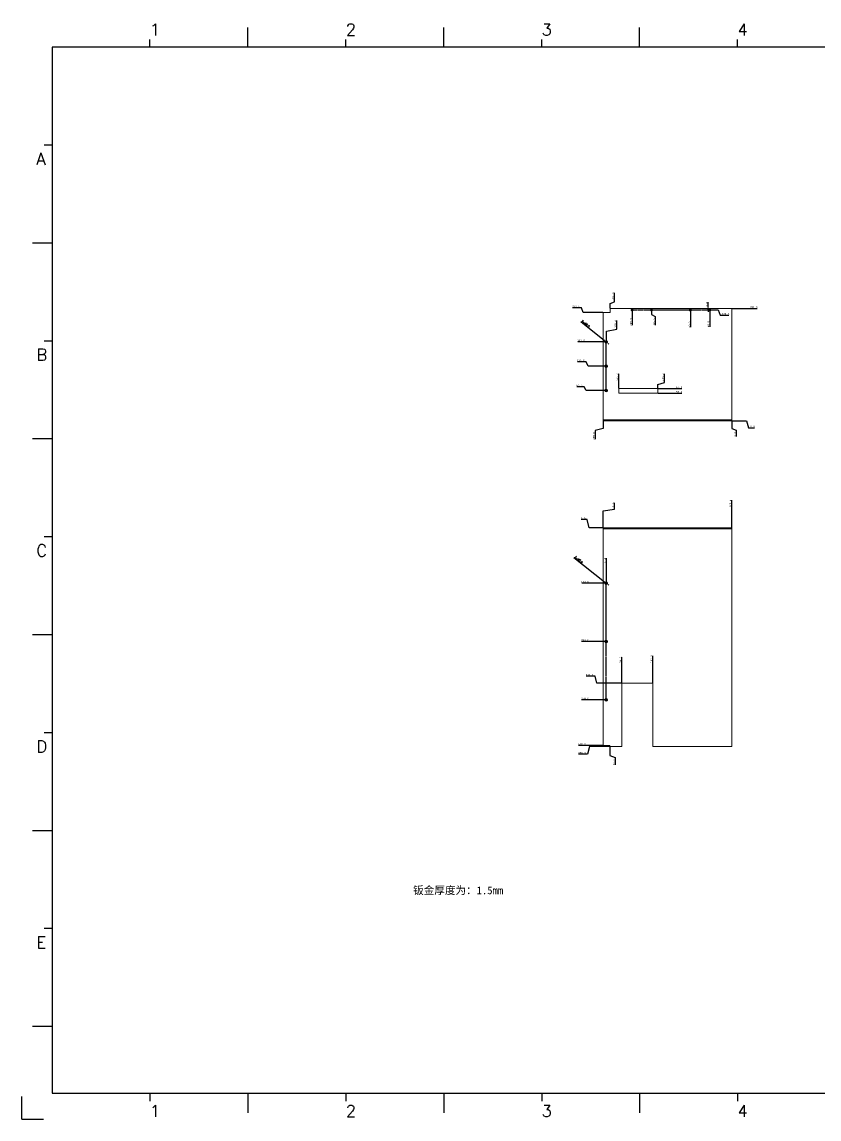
# Model space of a CAD drawing. Extents: x 83 to 30050, y -7164 to 695.
# Drawn here: x 4656 to 6298, y -6889 to -4629 of the extents above; entities that cross this region are included whole.
import ezdxf
from ezdxf.enums import TextEntityAlignment as Align

# ---------------------------------------------------------------- set-up
doc = ezdxf.new("R2010")
doc.units = 0
doc.header["$LTSCALE"] = 8
doc.header["$MEASUREMENT"] = 0
doc.header["$PDSIZE"] = 5
doc.linetypes.add('CENTER', pattern=[2, 1.25, -0.25, 0.25, -0.25])
doc.linetypes.add('HIDDEN', pattern=[1.905, 1.27, -0.635])
doc.layers.get('0').update_dxf_attribs({"linetype": 'CONTINUOUS'})
doc.layers.get('Defpoints').update_dxf_attribs({"linetype": 'CONTINUOUS'})
doc.layers.add('41', color=3, linetype='CONTINUOUS')
doc.layers.add('dim', color=82, linetype='CONTINUOUS', lineweight=9)
doc.styles.add('SIMPLEX', font='SIMPLEX')
doc.styles.get("Standard").update_dxf_attribs({"font": '', "height": 4})
doc.styles.get('Standard').set_extended_font_data('SimSun')
doc.dimstyles.new('ISO-25', dxfattribs={"dimtxt": 6, "dimasz": 2.5, "dimexe": 1.25, "dimexo": 0.625, "dimtad": 1, "dimdec": 1, "dimzin": 1, "dimdsep": 46, "dimtxsty": 'Standard', "dimcen": 2.5, "dimadec": 0, "dimazin": 0, "dimtm": 1e-09, "dimtfac": 1, "dimtdec": 1, "dimtmove": 0, "dimatfit": 3, "dimfxl": 1, "dimtolj": 1, "dimtzin": 0, "dimarcsym": 0})

# ---------------------------------------------------------------- blocks, each defined once
blk = doc.blocks.new('A$C0BB32EA6')
at = {"layer": '41', "linetype": 'Continuous'}
for p, q in [((630.37, 437.94), (623.79, 437.94)), ((630.37, 437.94), (630.37, 430.59)), ((0, 0), (0, 8.98)), ((0, 0), (8.64, 0))]:
    blk.add_line(p, q, dxfattribs=at)
at = {"layer": '41'}
for p, q in [((90.21, 427.84), (90.21, 435.66)), ((168.4, 427.84), (168.4, 435.66)), ((168.4, 427.84), (168.4, 435.66)), ((168.4, 427.84), (168.4, 435.66)), ((246.58, 427.84), (246.58, 435.66)), ((246.58, 427.84), (246.58, 435.66)), ((324.77, 427.84), (324.77, 435.66)), ((402.96, 427.84), (402.96, 435.66)), ((481.15, 427.84), (481.15, 435.66)), ((559.34, 427.84), (559.34, 435.66)), ((51.11, 427.84), (51.11, 430.97)), ((129.3, 427.84), (129.3, 430.97)), ((129.3, 427.84), (129.3, 430.97)), ((129.3, 427.84), (129.3, 430.97)), ((207.49, 427.84), (207.49, 430.97)), ((207.49, 427.84), (207.49, 430.97)), ((285.68, 427.84), (285.68, 430.97)), ((363.87, 427.84), (363.87, 430.97)), ((442.06, 427.84), (442.06, 430.97)), ((615.63, 427.84), (12.02, 427.84)), ((12.02, 427.84), (12.02, 10.32)), ((615.63, 10.32), (615.63, 427.84)), ((12.02, 388.75), (8.89, 388.75)), ((615.63, 388.75), (618.76, 388.75)), ((12.02, 349.66), (4.2, 349.66)), ((615.63, 349.66), (623.45, 349.66)), ((12.02, 310.56), (8.89, 310.56)), ((615.63, 310.56), (618.76, 310.56)), ((12.02, 271.47), (4.2, 271.47)), ((615.63, 271.47), (623.45, 271.47)), ((12.02, 232.37), (8.89, 232.37)), ((615.63, 232.37), (618.76, 232.37)), ((12.02, 193.28), (4.2, 193.28)), ((615.63, 193.28), (623.45, 193.28)), ((12.02, 154.18), (8.89, 154.18)), ((615.63, 154.18), (618.76, 154.18)), ((12.02, 115.09), (4.2, 115.09)), ((615.63, 115.09), (623.45, 115.09)), ((341.34, 85.85), (615.63, 85.85)), ((341.34, 85.85), (341.34, 10.32)), ((416.87, 85.85), (416.87, 10.32)), ((484.16, 85.85), (484.16, 10.32)), ((555.4, 85.7), (555.4, 10.17)), ((12.02, 76), (8.89, 76)), ((615.63, 76), (618.76, 76)), ((615.63, 66.14), (341.34, 66.14)), ((378.86, 10.02), (379.1, 65.84)), ((341.34, 51.12), (416.87, 51.12)), ((615.63, 46.17), (416.87, 46.17)), ((12.02, 36.9), (4.2, 36.9)), ((341.34, 37.5), (401.12, 37.5)), ((341.34, 37.5), (416.87, 37.5)), ((615.63, 36.9), (623.45, 36.9)), ((615.63, 26.74), (416.87, 26.74)), ((341.34, 23.05), (401.87, 23.05)), ((341.34, 23.05), (401.87, 23.05)), ((341.34, 23.05), (401.87, 23.05)), ((341.34, 23.05), (401.87, 23.05)), ((341.34, 23.05), (401.87, 23.05)), ((341.34, 23.05), (416.87, 23.05)), ((12.02, 10.32), (615.63, 10.32)), ((51.11, 10.32), (51.11, 7.19)), ((90.21, 10.32), (90.21, 2.5)), ((129.3, 10.32), (129.3, 7.19)), ((168.4, 10.32), (168.4, 2.5)), ((207.49, 10.32), (207.49, 7.19)), ((246.58, 10.32), (246.58, 2.5)), ((285.68, 10.32), (285.68, 7.19)), ((324.77, 10.32), (324.77, 2.5)), ((326.34, 10.32), (401.87, 10.32)), ((363.87, 10.32), (363.87, 7.19)), ((402.96, 10.32), (402.96, 2.5)), ((442.06, 10.32), (442.06, 7.19)), ((481.15, 10.32), (481.15, 2.5)), ((520.24, 10.32), (520.24, 7.19)), ((559.34, 10.32), (559.34, 2.5))]:
    blk.add_line(p, q, dxfattribs=at)
for centre in [(391.73, 61.61), (391.07, 48.04), (392.49, 34.54), (394.6, 20.83)]:
    blk.add_circle(centre, 0.516, dxfattribs=at)
at = {"layer": '41', "style": 'SIMPLEX'}
for s, height, p in [('1', 4.69, (51.11, 432.54)), ('2', 4.69, (129.3, 432.54)), ('3', 4.69, (207.49, 432.54)), ('4', 4.69, (285.68, 432.54)), ('5', 4.69, (363.87, 432.54)), ('6', 4.69, (442.06, 432.54)), ('7', 4.69, (520.24, 432.54)), ('A', 4.75, (5.76, 380.93)), ('A', 4.75, (618.27, 380.93)), ('B', 4.75, (5.76, 302.74)), ('B', 4.75, (618.72, 302.74)), ('C', 4.75, (5.76, 224.55)), ('C', 4.75, (618.72, 224.55)), ('D', 4.75, (5.76, 146.37)), ('D', 4.75, (618.72, 146.37)), ('E', 4.75, (5.76, 68.18)), ('E', 4.75, (618.95, 68.18)), ('X.', 3.284, (349.84, 57.49)), ('%%p', 3.284, (355.04, 57.36)), ('X.', 3.284, (388.21, 57.49)), ('%%p', 3.284, (394.07, 57.36)), ('.X', 3.284, (346.89, 44.16)), ('%%p', 3.284, (352.09, 44.33)), ('.X', 3.284, (385.9, 44.16)), ('%%p', 3.284, (391.76, 44.33)), ('.XX', 3.284, (346.2, 30.42)), ('%%p', 3.284, (354.44, 30.46)), ('.XX', 3.284, (384.11, 30.42)), ('%%p', 3.284, (393.01, 30.46)), ('.XXX', 3.284, (383.48, 16.83)), ('%%p', 3.284, (395.11, 16.95)), ('1', 4.69, (51.11, 0.87)), ('2', 4.69, (129.3, 0.87)), ('3', 4.69, (207.49, 0.87)), ('4', 4.69, (285.68, 0.87)), ('5', 4.69, (363.87, 0.87)), ('6', 4.69, (442.06, 0.87)), ('7', 4.69, (520.24, 0.87))]:
    blk.add_text(s, height=height, dxfattribs=at).set_placement(p)
at = {"layer": '41', "linetype": 'Continuous'}
for s, p in [('标准公差', (372.08, 76.36)), ('材质：', (432.42, 73.5)), ('项目代号：', (486.99, 73.71)), ('淮安鹏雨科技', (562.04, 71.96)), ('（特别标注的除外）', (356.94, 66.94)), ('表面处理：', (420.83, 54.55)), ('审核：', (496.9, 53.5)), ('名称：', (563.9, 55.18)), ('数量：', (431.79, 33.91)), ('设计：', (496.69, 33.7)), ('件号：', (568.32, 34.55)), ('比例:', (431.16, 16.65)), ('SHEET:', (493.95, 15.75)), ('1/1', (524.5, 15.18)), ('版本:', (568.11, 16.23))]:
    blk.add_text(s, height=4, dxfattribs=at).set_placement(p)
at = {"layer": '41'}
for s, p in [('0.2', (363.82, 57.75)), ('0.2%%D', (402.12, 57.11)), ('0.1', (363.14, 44.41)), ('0.1%%D', (402.07, 43.76)), ('0.02', (364.07, 30.58)), ('0.02%%D', (401.9, 29.93)), ('0.005%%D', (401.27, 17.16))]:
    blk.add_text(s, height=2.929, dxfattribs=at).set_placement(p)
at = {"layer": '41', "style": 'SIMPLEX'}
blk.add_text('.XXX', height=3.284, dxfattribs=at).set_placement((351.31, 18.87), align=Align.MIDDLE_CENTER)
at = {"layer": '41'}
blk.add_text('%%P0.005', height=2.929, dxfattribs=at).set_placement((364.87, 17.89), align=Align.MIDDLE_CENTER)
at = {"layer": '41', "linetype": 'Continuous'}
for tag, p in [('材质', (457.07, 73.08)), ('代号', (522.6, 73.29)), ('表面处理', (452.44, 54.13)), ('审核', (523.65, 54.34)), ('名称', (585.81, 54.97)), ('数量', (457.5, 33.7)), ('设计', (523.23, 34.13)), ('件号', (586.65, 33.91)), ('比例', (457.5, 17.28)), ('版本', (587.08, 16.23))]:
    blk.add_attdef(tag, p, '', height=4, dxfattribs=at)
blk = doc.blocks.new('*D1442')
at = {"layer": 'Defpoints', "color": 0}
for p in [(6069.2, -5219.6), (6069.2, -5219.6), (6072.6, -5222.6)]:
    blk.add_point(p, dxfattribs=at)
at = {"layer": 'dim', "color": 0, "lineweight": -2}
for p, q in [((6069.2, -5217.6), (6069.2, -5206.7)), ((6069.2, -5222.6), (6069.2, -5219.6)), ((6072.1, -5222.6), (6068.7, -5222.6)), ((6069.2, -5224.6), (6069.2, -5226.6))]:
    blk.add_line(p, q, dxfattribs=at)
at = {"layer": 'dim', "color": 0}
for points in [[(6068.9, -5217.6), (6069.5, -5217.6), (6069.2, -5219.6)], [(6068.9, -5224.6), (6069.5, -5224.6), (6069.2, -5222.6)]]:
    blk.add_solid(points, dxfattribs=at)
at = {"layer": 'dim', "color": 0, "insert": (6066.7, -5211.2), "char_height": 4, "attachment_point": 5, "rotation": 90}
blk.add_mtext('\\A1;3.0', dxfattribs=at)
blk = doc.blocks.new('*D1446')
at = {"layer": 'Defpoints', "color": 0}
for p in [(6118.1, -5451.1), (6118.1, -5451.1), (6156.1, -5465.5)]:
    blk.add_point(p, dxfattribs=at)
at = {"layer": 'dim', "color": 0, "lineweight": -2}
for p, q in [((6118.6, -5451.1), (6148.1, -5451.1)), ((6148.1, -5451.1), (6152.1, -5465.5)), ((6152.1, -5465.5), (6164.6, -5465.5))]:
    blk.add_line(p, q, dxfattribs=at)
at = {"layer": 'dim', "color": 0, "insert": (6160.6, -5463), "char_height": 4, "attachment_point": 5}
blk.add_mtext('\\A1;0.0', dxfattribs=at)
blk = doc.blocks.new('*D1447')
at = {"layer": 'Defpoints', "color": 0}
for p in [(5965.5, -5394.2), (6003.6, -5394.2), (6118.1, -5451.1)]:
    blk.add_point(p, dxfattribs=at)
at = {"layer": 'dim', "color": 0, "lineweight": -2}
blk.add_line((5966, -5394.2), (6014.8, -5394.2), dxfattribs=at)
at = {"layer": 'dim', "color": 0, "insert": (6009.5, -5391.7), "char_height": 4, "attachment_point": 5}
blk.add_mtext('\\A1;57.0', dxfattribs=at)
blk = doc.blocks.new('*D1448')
at = {"layer": 'Defpoints', "color": 0}
for p in [(5965.5, -5384.2), (6003.6, -5384.2), (6118.1, -5451.1)]:
    blk.add_point(p, dxfattribs=at)
at = {"layer": 'dim', "color": 0, "lineweight": -2}
blk.add_line((5966, -5384.2), (6014.9, -5384.2), dxfattribs=at)
at = {"layer": 'dim', "color": 0, "insert": (6009.5, -5381.7), "char_height": 4, "attachment_point": 5}
blk.add_mtext('\\A1;67.0', dxfattribs=at)
blk = doc.blocks.new('*D1449')
at = {"layer": 'Defpoints', "color": 0}
for p in [(5810, -5380.8), (5859.5, -5388.6), (6118.1, -5451.1)]:
    blk.add_point(p, dxfattribs=at)
at = {"layer": 'dim', "color": 0, "lineweight": -2}
for p, q in [((5814, -5380.8), (5798.8, -5380.8)), ((5818, -5388.6), (5814, -5380.8)), ((5859, -5388.6), (5818, -5388.6))]:
    blk.add_line(p, q, dxfattribs=at)
at = {"layer": 'dim', "color": 0, "insert": (5804.1, -5378.3), "char_height": 4, "attachment_point": 5}
blk.add_mtext('\\A1;62.5', dxfattribs=at)
blk = doc.blocks.new('*D1450')
at = {"layer": 'Defpoints', "color": 0}
for p in [(5813.8, -5329.4), (5859.5, -5338.6), (6118.1, -5451.1)]:
    blk.add_point(p, dxfattribs=at)
at = {"layer": 'dim', "color": 0, "lineweight": -2}
for p, q in [((5817.8, -5329.4), (5800.1, -5329.4)), ((5821.8, -5338.6), (5817.8, -5329.4)), ((5859, -5338.6), (5821.8, -5338.6))]:
    blk.add_line(p, q, dxfattribs=at)
at = {"layer": 'dim', "color": 0, "insert": (5806.7, -5326.9), "char_height": 4, "attachment_point": 5}
blk.add_mtext('\\A1;112.5', dxfattribs=at)
blk = doc.blocks.new('*D1451')
at = {"layer": 'Defpoints', "color": 0}
for p in [(5814.5, -5288.5), (5859.5, -5288.6), (6118.1, -5451.1)]:
    blk.add_point(p, dxfattribs=at)
at = {"layer": 'dim', "color": 0, "lineweight": -2}
for p, q in [((5818.5, -5288.5), (5800.8, -5288.5)), ((5822.5, -5288.6), (5818.5, -5288.5)), ((5859, -5288.6), (5822.5, -5288.6))]:
    blk.add_line(p, q, dxfattribs=at)
at = {"layer": 'dim', "color": 0, "insert": (5807.4, -5286), "char_height": 4, "attachment_point": 5}
blk.add_mtext('\\A1;162.5', dxfattribs=at)
blk = doc.blocks.new('*D1452')
at = {"layer": 'Defpoints', "color": 0}
for p in [(6072.6, -5222.6), (6097.8, -5233.2), (6118.1, -5451.1)]:
    blk.add_point(p, dxfattribs=at)
at = {"layer": 'dim', "color": 0, "lineweight": -2}
for p, q in [((6073.1, -5222.6), (6089.8, -5222.6)), ((6089.8, -5222.6), (6093.8, -5233.2)), ((6093.8, -5233.2), (6111.9, -5233.2))]:
    blk.add_line(p, q, dxfattribs=at)
at = {"layer": 'dim', "color": 0, "insert": (6105.1, -5230.7), "char_height": 4, "attachment_point": 5}
blk.add_mtext('\\A1;228.5', dxfattribs=at)
blk = doc.blocks.new('*D1453')
at = {"layer": 'Defpoints', "color": 0}
for p in [(6118.1, -5219.6), (6156.1, -5219.6), (6118.1, -5451.1)]:
    blk.add_point(p, dxfattribs=at)
at = {"layer": 'dim', "color": 0, "lineweight": -2}
blk.add_line((6118.6, -5219.6), (6170.2, -5219.6), dxfattribs=at)
at = {"layer": 'dim', "color": 0, "insert": (6163.4, -5217.1), "char_height": 4, "attachment_point": 5}
blk.add_mtext('\\A1;231.5', dxfattribs=at)
blk = doc.blocks.new('*D1454')
at = {"layer": 'Defpoints', "color": 0}
for p in [(5804, -5218.1), (5853.1, -5227.6), (6118.1, -5451.1)]:
    blk.add_point(p, dxfattribs=at)
at = {"layer": 'dim', "color": 0, "lineweight": -2}
for p, q in [((5808, -5218.1), (5790, -5218.1)), ((5812, -5227.6), (5808, -5218.1)), ((5852.6, -5227.6), (5812, -5227.6))]:
    blk.add_line(p, q, dxfattribs=at)
at = {"layer": 'dim', "color": 0, "insert": (5796.8, -5215.6), "char_height": 4, "attachment_point": 5}
blk.add_mtext('\\A1;223.5', dxfattribs=at)
blk = doc.blocks.new('*D1455')
at = {"layer": 'Defpoints', "color": 0}
for p in [(6118.1, -5451.1), (6118.1, -5451.1), (6127.2, -5474.5)]:
    blk.add_point(p, dxfattribs=at)
at = {"layer": 'dim', "color": 0, "lineweight": -2}
for p, q in [((6118.1, -5451.6), (6118.1, -5466.5)), ((6118.1, -5466.5), (6127.2, -5470.5)), ((6127.2, -5470.5), (6127.2, -5483))]:
    blk.add_line(p, q, dxfattribs=at)
at = {"layer": 'dim', "color": 0, "insert": (6124.7, -5479), "char_height": 4, "attachment_point": 5, "rotation": 90}
blk.add_mtext('\\A1;0.0', dxfattribs=at)
blk = doc.blocks.new('*D1456')
at = {"layer": 'Defpoints', "color": 0}
for p in [(6072.6, -5222.6), (6072.6, -5246), (6118.1, -5451.1)]:
    blk.add_point(p, dxfattribs=at)
at = {"layer": 'dim', "color": 0, "lineweight": -2}
blk.add_line((6072.6, -5223.1), (6072.6, -5257.4), dxfattribs=at)
at = {"layer": 'dim', "color": 0, "insert": (6070.1, -5251.9), "char_height": 4, "attachment_point": 5, "rotation": 90}
blk.add_mtext('\\A1;45.5', dxfattribs=at)
blk = doc.blocks.new('*D1457')
at = {"layer": 'Defpoints', "color": 0}
for p in [(6032.6, -5223.1), (6032.6, -5246.5), (6118.1, -5451.1)]:
    blk.add_point(p, dxfattribs=at)
at = {"layer": 'dim', "color": 0, "lineweight": -2}
blk.add_line((6032.6, -5223.6), (6032.6, -5257.8), dxfattribs=at)
at = {"layer": 'dim', "color": 0, "insert": (6030.1, -5252.4), "char_height": 4, "attachment_point": 5, "rotation": 90}
blk.add_mtext('\\A1;85.5', dxfattribs=at)
blk = doc.blocks.new('*D1458')
at = {"layer": 'Defpoints', "color": 0}
for p in [(5952.6, -5222.6), (5960.4, -5240.2), (6118.1, -5451.1)]:
    blk.add_point(p, dxfattribs=at)
at = {"layer": 'dim', "color": 0, "lineweight": -2}
for p, q in [((5952.6, -5223.1), (5952.6, -5232.2)), ((5952.6, -5232.2), (5960.4, -5236.2)), ((5960.4, -5236.2), (5960.4, -5253.9))]:
    blk.add_line(p, q, dxfattribs=at)
at = {"layer": 'dim', "color": 0, "insert": (5957.9, -5247.3), "char_height": 4, "attachment_point": 5, "rotation": 90}
blk.add_mtext('\\A1;165.5', dxfattribs=at)
blk = doc.blocks.new('*D1459')
at = {"layer": 'Defpoints', "color": 0}
for p in [(5912.6, -5222.6), (5912.6, -5240.2), (6118.1, -5451.1)]:
    blk.add_point(p, dxfattribs=at)
at = {"layer": 'dim', "color": 0, "lineweight": -2}
blk.add_line((5912.6, -5223.1), (5912.6, -5254.2), dxfattribs=at)
at = {"layer": 'dim', "color": 0, "insert": (5910.1, -5247.5), "char_height": 4, "attachment_point": 5, "rotation": 90}
blk.add_mtext('\\A1;205.5', dxfattribs=at)
blk = doc.blocks.new('*D1460')
at = {"layer": 'Defpoints', "color": 0}
for p in [(5867.1, -5219.6), (5876.6, -5201.7), (6118.1, -5451.1)]:
    blk.add_point(p, dxfattribs=at)
at = {"layer": 'dim', "color": 0, "lineweight": -2}
for p, q in [((5876.6, -5205.7), (5876.6, -5187.6)), ((5867.1, -5209.7), (5876.6, -5205.7)), ((5867.1, -5219.1), (5867.1, -5209.7))]:
    blk.add_line(p, q, dxfattribs=at)
at = {"layer": 'dim', "color": 0, "insert": (5874.1, -5194.4), "char_height": 4, "attachment_point": 5, "rotation": 90}
blk.add_mtext('\\A1;251.0', dxfattribs=at)
blk = doc.blocks.new('*D1461')
at = {"layer": 'Defpoints', "color": 0}
for p in [(5853.1, -5451.1), (6118.1, -5451.1), (5836.4, -5474.7)]:
    blk.add_point(p, dxfattribs=at)
at = {"layer": 'dim', "color": 0, "lineweight": -2}
for p, q in [((5853.1, -5466.7), (5836.4, -5470.7)), ((5853.1, -5451.6), (5853.1, -5466.7)), ((5836.4, -5470.7), (5836.4, -5488.8))]:
    blk.add_line(p, q, dxfattribs=at)
at = {"layer": 'dim', "color": 0, "insert": (5833.9, -5482), "char_height": 4, "attachment_point": 5, "rotation": 90}
blk.add_mtext('\\A1;265.0', dxfattribs=at)
blk = doc.blocks.new('*D1462')
at = {"layer": 'Defpoints', "color": 0}
for p in [(5881, -5258.4), (5859.5, -5288.6), (6118.1, -5451.1)]:
    blk.add_point(p, dxfattribs=at)
at = {"layer": 'dim', "color": 0, "lineweight": -2}
for p, q in [((5859.5, -5266.4), (5881, -5262.4)), ((5881, -5262.4), (5881, -5244.3)), ((5859.5, -5288.1), (5859.5, -5266.4))]:
    blk.add_line(p, q, dxfattribs=at)
at = {"layer": 'dim', "color": 0, "insert": (5878.5, -5251.1), "char_height": 4, "attachment_point": 5, "rotation": 90}
blk.add_mtext('\\A1;258.6', dxfattribs=at)
blk = doc.blocks.new('*D1463')
at = {"layer": 'Defpoints', "color": 0}
for p in [(5979.6, -5368.1), (5965.5, -5384.2), (6118.1, -5451.1)]:
    blk.add_point(p, dxfattribs=at)
at = {"layer": 'dim', "color": 0, "lineweight": -2}
for p, q in [((5979.6, -5372.1), (5979.6, -5354.3)), ((5965.5, -5376.1), (5979.6, -5372.1)), ((5965.5, -5383.7), (5965.5, -5376.1))]:
    blk.add_line(p, q, dxfattribs=at)
at = {"layer": 'dim', "color": 0, "insert": (5977.1, -5360.9), "char_height": 4, "attachment_point": 5, "rotation": 90}
blk.add_mtext('\\A1;152.6', dxfattribs=at)
blk = doc.blocks.new('*D1464')
at = {"layer": 'Defpoints', "color": 0}
for p in [(5885.5, -5368.1), (5885.5, -5384.2), (6118.1, -5451.1)]:
    blk.add_point(p, dxfattribs=at)
at = {"layer": 'dim', "color": 0, "lineweight": -2}
blk.add_line((5885.5, -5383.7), (5885.5, -5353.9), dxfattribs=at)
at = {"layer": 'dim', "color": 0, "insert": (5883, -5360.8), "char_height": 4, "attachment_point": 5, "rotation": 90}
blk.add_mtext('\\A1;232.6', dxfattribs=at)
blk = doc.blocks.new('*D1465')
at = {"layer": 'Defpoints', "color": 0}
for p in [(5857.3, -5286.9), (5861.6, -5290.3)]:
    blk.add_point(p, dxfattribs=at)
at = {"layer": 'dim', "color": 0, "lineweight": -2}
for p, q in [((5807.1, -5246.6), (5855.8, -5285.6)), ((5861.6, -5290.3), (5857.3, -5286.9)), ((5863.2, -5291.6), (5864.7, -5292.8))]:
    blk.add_line(p, q, dxfattribs=at)
at = {"layer": 'dim', "color": 0}
for points in [[(5856, -5285.4), (5855.6, -5285.9), (5857.3, -5286.9)], [(5863.4, -5291.3), (5863, -5291.8), (5861.6, -5290.3)]]:
    blk.add_solid(points, dxfattribs=at)
at = {"layer": 'dim', "color": 0, "insert": (5816.8, -5251.2), "char_height": 4, "attachment_point": 5, "rotation": 321.2875}
blk.add_mtext('\\A1;{\\Ftxt,bigfont|c134;7-∅5.5}', dxfattribs=at)
blk = doc.blocks.new('*D1468')
at = {"layer": 'Defpoints', "color": 0}
for p in [(5816.2, -5654.1), (5853.1, -5671.5), (5853.1, -5671.5)]:
    blk.add_point(p, dxfattribs=at)
at = {"layer": 'dim', "color": 0, "lineweight": -2}
for p, q in [((5820.2, -5654.1), (5807.7, -5654.1)), ((5824.2, -5671.5), (5820.2, -5654.1)), ((5852.6, -5671.5), (5824.2, -5671.5))]:
    blk.add_line(p, q, dxfattribs=at)
at = {"layer": 'dim', "color": 0, "insert": (5811.7, -5651.6), "char_height": 4, "attachment_point": 5}
blk.add_mtext('\\A1;0.0', dxfattribs=at)
blk = doc.blocks.new('*D1469')
at = {"layer": 'Defpoints', "color": 0}
for p in [(5853.1, -5671.5), (5822.6, -5785.5), (5859.5, -5785.5)]:
    blk.add_point(p, dxfattribs=at)
at = {"layer": 'dim', "color": 0, "lineweight": -2}
blk.add_line((5859, -5785.5), (5808.8, -5785.5), dxfattribs=at)
at = {"layer": 'dim', "color": 0, "insert": (5815.4, -5783), "char_height": 4, "attachment_point": 5}
blk.add_mtext('\\A1;114.0', dxfattribs=at)
blk = doc.blocks.new('*D1470')
at = {"layer": 'Defpoints', "color": 0}
for p in [(5853.1, -5671.5), (5822.6, -5905.5), (5859.5, -5905.5)]:
    blk.add_point(p, dxfattribs=at)
at = {"layer": 'dim', "color": 0, "lineweight": -2}
blk.add_line((5859, -5905.5), (5808.4, -5905.5), dxfattribs=at)
at = {"layer": 'dim', "color": 0, "insert": (5815.3, -5903), "char_height": 4, "attachment_point": 5}
blk.add_mtext('\\A1;234.0', dxfattribs=at)
blk = doc.blocks.new('*D1471')
at = {"layer": 'Defpoints', "color": 0}
for p in [(5853.1, -5671.5), (5822.6, -6025.5), (5859.5, -6025.5)]:
    blk.add_point(p, dxfattribs=at)
at = {"layer": 'dim', "color": 0, "lineweight": -2}
blk.add_line((5859, -6025.5), (5808.5, -6025.5), dxfattribs=at)
at = {"layer": 'dim', "color": 0, "insert": (5815.3, -6023), "char_height": 4, "attachment_point": 5}
blk.add_mtext('\\A1;354.0', dxfattribs=at)
blk = doc.blocks.new('*D1472')
at = {"layer": 'Defpoints', "color": 0}
for p in [(5853.1, -5671.5), (5832.2, -5977), (5891.3, -5991.5)]:
    blk.add_point(p, dxfattribs=at)
at = {"layer": 'dim', "color": 0, "lineweight": -2}
for p, q in [((5836.2, -5977), (5818.1, -5977)), ((5840.2, -5991.5), (5836.2, -5977)), ((5890.8, -5991.5), (5840.2, -5991.5))]:
    blk.add_line(p, q, dxfattribs=at)
at = {"layer": 'dim', "color": 0, "insert": (5824.9, -5974.5), "char_height": 4, "attachment_point": 5}
blk.add_mtext('\\A1;320.0', dxfattribs=at)
blk = doc.blocks.new('*D1473')
at = {"layer": 'Defpoints', "color": 0}
for p in [(5853.1, -5671.5), (5816.2, -6119.7), (5853.1, -6119.7)]:
    blk.add_point(p, dxfattribs=at)
at = {"layer": 'dim', "color": 0, "lineweight": -2}
blk.add_line((5852.6, -6119.7), (5802, -6119.7), dxfattribs=at)
at = {"layer": 'dim', "color": 0, "insert": (5808.9, -6117.2), "char_height": 4, "attachment_point": 5}
blk.add_mtext('\\A1;448.2', dxfattribs=at)
blk = doc.blocks.new('*D1474')
at = {"layer": 'Defpoints', "color": 0}
for p in [(5853.1, -5671.5), (5866.6, -6121.7), (5816.6, -6137.6)]:
    blk.add_point(p, dxfattribs=at)
at = {"layer": 'dim', "color": 0, "lineweight": -2}
for p, q in [((5824.6, -6121.7), (5820.6, -6137.6)), ((5866.1, -6121.7), (5824.6, -6121.7)), ((5820.6, -6137.6), (5802.4, -6137.6))]:
    blk.add_line(p, q, dxfattribs=at)
at = {"layer": 'dim', "color": 0, "insert": (5809.3, -6135.1), "char_height": 4, "attachment_point": 5}
blk.add_mtext('\\A1;450.2', dxfattribs=at)
blk = doc.blocks.new('*D1475')
at = {"layer": 'Defpoints', "color": 0}
for p in [(5876.5, -5628.7), (5853.1, -5671.5), (5853.1, -5671.5)]:
    blk.add_point(p, dxfattribs=at)
at = {"layer": 'dim', "color": 0, "lineweight": -2}
for p, q in [((5876.5, -5632.7), (5876.5, -5620.2)), ((5853.1, -5636.7), (5876.5, -5632.7)), ((5853.1, -5671), (5853.1, -5636.7))]:
    blk.add_line(p, q, dxfattribs=at)
at = {"layer": 'dim', "color": 0, "insert": (5874, -5624.2), "char_height": 4, "attachment_point": 5, "rotation": 90}
blk.add_mtext('\\A1;0.0', dxfattribs=at)
blk = doc.blocks.new('*D1476')
at = {"layer": 'Defpoints', "color": 0}
for p in [(5853.1, -5671.5), (5859.5, -5742.7), (5859.5, -5785.5)]:
    blk.add_point(p, dxfattribs=at)
at = {"layer": 'dim', "color": 0, "lineweight": -2}
blk.add_line((5859.5, -5785), (5859.5, -5734.1), dxfattribs=at)
at = {"layer": 'dim', "color": 0, "insert": (5857, -5738.2), "char_height": 4, "attachment_point": 5, "rotation": 90}
blk.add_mtext('\\A1;6.4', dxfattribs=at)
blk = doc.blocks.new('*D1477')
at = {"layer": 'Defpoints', "color": 0}
for p in [(5853.1, -5671.5), (5866.6, -6121.7), (5877.4, -6148.5)]:
    blk.add_point(p, dxfattribs=at)
at = {"layer": 'dim', "color": 0, "lineweight": -2}
for p, q in [((5866.6, -6122.2), (5866.6, -6140.5)), ((5866.6, -6140.5), (5877.4, -6144.5)), ((5877.4, -6144.5), (5877.4, -6159.4))]:
    blk.add_line(p, q, dxfattribs=at)
at = {"layer": 'dim', "color": 0, "insert": (5874.9, -6154.2), "char_height": 4, "attachment_point": 5, "rotation": 90}
blk.add_mtext('\\A1;13.5', dxfattribs=at)
blk = doc.blocks.new('*D1478')
at = {"layer": 'Defpoints', "color": 0}
for p in [(5853.1, -5671.5), (5891.3, -5948.7), (5891.3, -5991.5)]:
    blk.add_point(p, dxfattribs=at)
at = {"layer": 'dim', "color": 0, "lineweight": -2}
blk.add_line((5891.3, -5991), (5891.3, -5937.5), dxfattribs=at)
at = {"layer": 'dim', "color": 0, "insert": (5888.8, -5942.9), "char_height": 4, "attachment_point": 5, "rotation": 90}
blk.add_mtext('\\A1;38.2', dxfattribs=at)
blk = doc.blocks.new('*D1479')
at = {"layer": 'Defpoints', "color": 0}
for p in [(5853.1, -5671.5), (5955.1, -5948.7), (5955.1, -5991.5)]:
    blk.add_point(p, dxfattribs=at)
at = {"layer": 'dim', "color": 0, "lineweight": -2}
blk.add_line((5955.1, -5991), (5955.1, -5934.9), dxfattribs=at)
at = {"layer": 'dim', "color": 0, "insert": (5952.6, -5941.6), "char_height": 4, "attachment_point": 5, "rotation": 90}
blk.add_mtext('\\A1;102.0', dxfattribs=at)
blk = doc.blocks.new('*D1480')
at = {"layer": 'Defpoints', "color": 0}
for p in [(6118.1, -5628.7), (5853.1, -5671.5), (6118.1, -5671.5)]:
    blk.add_point(p, dxfattribs=at)
at = {"layer": 'dim', "color": 0, "lineweight": -2}
blk.add_line((6118.1, -5671), (6118.1, -5614.6), dxfattribs=at)
at = {"layer": 'dim', "color": 0, "insert": (6115.6, -5621.4), "char_height": 4, "attachment_point": 5, "rotation": 90}
blk.add_mtext('\\A1;265.0', dxfattribs=at)
blk = doc.blocks.new('*D1481')
at = {"layer": 'Defpoints', "color": 0}
for p in [(5857.3, -5783.8), (5861.6, -5787.2)]:
    blk.add_point(p, dxfattribs=at)
at = {"layer": 'dim', "color": 0, "lineweight": -2}
for p, q in [((5792.5, -5732.5), (5855.8, -5782.5)), ((5861.6, -5787.2), (5857.3, -5783.8)), ((5863.2, -5788.4), (5864.8, -5789.7))]:
    blk.add_line(p, q, dxfattribs=at)
at = {"layer": 'dim', "color": 0}
for points in [[(5856, -5782.3), (5855.6, -5782.8), (5857.3, -5783.8)], [(5863.4, -5788.2), (5863, -5788.7), (5861.6, -5787.2)]]:
    blk.add_solid(points, dxfattribs=at)
at = {"layer": 'dim', "color": 0, "insert": (5802.3, -5737), "char_height": 4, "attachment_point": 5, "rotation": 321.6316}
blk.add_mtext('\\A1;{\\Ftxt,bigfont|c134;3-∅5.5}', dxfattribs=at)

msp = doc.modelspace()

# ---------------------------------------------------------------- linework, layer by layer
at = {"color": 7, "linetype": 'Continuous', "lineweight": 15}
for p, q in [((5867.101, -5219.608), (6118.101, -5219.608)), ((5867.101, -5219.608), (5867.101, -5227.608)), ((6118.101, -5448.872), (6118.101, -5219.608)), ((5853.101, -5448.872), (5853.101, -5227.608)), ((5867.101, -5227.608), (5853.101, -5227.608)), ((5885.539, -5384.158), (5965.539, -5384.158)), ((5885.539, -5394.158), (5885.539, -5384.158)), ((5965.539, -5394.158), (5885.539, -5394.158)), ((5965.539, -5384.158), (5965.539, -5394.158)), ((5853.101, -5451.108), (5853.101, -5448.872)), ((5853.101, -5448.872), (6118.101, -5448.872)), ((6118.101, -5451.108), (5853.101, -5451.108)), ((6118.101, -5448.872), (6118.101, -5451.108)), ((5853.101, -5671.529), (6118.101, -5671.529)), ((5853.101, -5673.765), (5853.101, -5671.529)), ((6118.101, -5671.529), (6118.101, -5673.765)), ((6118.101, -5673.765), (5853.101, -5673.765)), ((5853.101, -6119.699), (5853.101, -5673.765)), ((6118.101, -5673.765), (6118.101, -6121.699)), ((5955.101, -5991.529), (5891.266, -5991.529)), ((5891.266, -6121.699), (5891.266, -5991.529)), ((5955.101, -6121.699), (5955.101, -5991.529)), ((5853.101, -6119.699), (5866.591, -6119.699)), ((5866.591, -6119.699), (5866.591, -6121.699)), ((5891.266, -6121.699), (5866.591, -6121.699)), ((6118.101, -6121.699), (5955.101, -6121.699))]:
    msp.add_line(p, q, dxfattribs=at)
at = {"color": 1, "linetype": 'CENTER', "ltscale": 0.28575}
for p, q in [((5910.126, -5222.608), (6072.601, -5222.608)), ((5912.601, -5225.083), (5912.601, -5220.133)), ((5950.126, -5222.608), (5955.076, -5222.608)), ((5952.601, -5225.083), (5952.601, -5220.133)), ((6030.126, -5222.608), (6035.076, -5222.608)), ((6032.601, -5225.083), (6032.601, -5220.133)), ((6070.126, -5222.608), (6075.076, -5222.608)), ((6072.601, -5225.083), (6072.601, -5220.133))]:
    msp.add_line(p, q, dxfattribs=at)
at = {"color": 1, "linetype": 'CENTER', "ltscale": 0.34925}
for p, q in [((5859.482, -5388.608), (5859.482, -5285.583)), ((5856.457, -5288.608), (5862.507, -5288.608)), ((5856.457, -5338.608), (5862.507, -5338.608)), ((5859.482, -5341.633), (5859.482, -5335.583)), ((5856.457, -5388.608), (5862.507, -5388.608)), ((5859.482, -5391.633), (5859.482, -5385.583)), ((5859.482, -6025.497), (5859.482, -5782.472)), ((5856.457, -5785.497), (5862.507, -5785.497)), ((5856.457, -5905.497), (5862.507, -5905.497)), ((5859.482, -5908.522), (5859.482, -5902.472)), ((5856.457, -6025.497), (5862.507, -6025.497)), ((5859.482, -6028.522), (5859.482, -6022.472))]:
    msp.add_line(p, q, dxfattribs=at)
at = {"color": 7, "linetype": 'HIDDEN', "lineweight": 0}
for p, q in [((6118.101, -5449.608), (5853.101, -5449.608)), ((5856.732, -5449.608), (5856.732, -5451.108)), ((5862.232, -5451.108), (5862.232, -5449.608)), ((5866.591, -5449.608), (5866.591, -5451.108)), ((5891.266, -5449.608), (5891.266, -5451.108)), ((5955.101, -5451.108), (5955.101, -5449.608)), ((5856.732, -5671.529), (5856.732, -5673.029)), ((5862.232, -5673.029), (5862.232, -5671.529)), ((5867.101, -5671.529), (5867.101, -5673.029)), ((5885.539, -5671.529), (5885.539, -5673.029)), ((5910.351, -5671.529), (5910.351, -5673.029)), ((5914.851, -5673.029), (5914.851, -5671.529)), ((5950.351, -5671.529), (5950.351, -5673.029)), ((5954.851, -5673.029), (5954.851, -5671.529)), ((5965.539, -5671.529), (5965.539, -5673.029)), ((6030.351, -5671.529), (6030.351, -5673.029)), ((6034.851, -5673.029), (6034.851, -5671.529)), ((6070.351, -5671.529), (6070.351, -5673.029)), ((6074.851, -5673.029), (6074.851, -5671.529)), ((5853.101, -5673.029), (6118.101, -5673.029))]:
    msp.add_line(p, q, dxfattribs=at)
at = {"color": 7, "linetype": 'Continuous', "lineweight": 15}
for centre, radius in [((5912.601, -5222.608), 2.25), ((5952.601, -5222.608), 2.25), ((6032.601, -5222.608), 2.25), ((6072.601, -5222.608), 2.25), ((5859.482, -5288.608), 2.75), ((5859.482, -5338.608), 2.75), ((5859.482, -5388.608), 2.75), ((5859.482, -5785.497), 2.75), ((5859.482, -5905.497), 2.75), ((5859.482, -6025.497), 2.75)]:
    msp.add_circle(centre, radius, dxfattribs=at)

# ---------------------------------------------------------------- block references
at = {"layer": '41', "linetype": 'Continuous', "xscale": 5.159780351999416, "yscale": 5.159780351999416, "zscale": 5.159780352000002}
msp.add_blockref('A$C0BB32EA6', (4655.731, -6889.157), dxfattribs=at).add_auto_attribs({'版本': 'A', '件号': 'K002', '名称': '支板', '设计': '徐鹏', '审核': '徐鹏', '代号': '0001', '比例': '1:1', '数量': '01', '表面处理': '/', '材质': '钣金'})

# ---------------------------------------------------------------- texts
at = {"layer": '41', "linetype": 'Continuous', "insert": (5461.55, -6410.085), "char_height": 16, "width": 209.93698, "attachment_point": 1}
msp.add_mtext('钣金厚度为：1.5mm', dxfattribs=at)

# ---------------------------------------------------------------- dimensions: what is measured, and where the dimension line sits
at = {"layer": 'dim'}
for feature_location, offset, dtype, origin, picture, middle in [((5867.101, -5219.608), (9.49, 17.911), 1, (6118.101, -5451.108), '*D1460', (5874.091, -5194.375)), ((5853.101, -5227.608), (-49.059, 9.512), 0, (6118.101, -5451.108), '*D1454', (5796.753, -5215.597)), ((6118.101, -5219.608), (38.045, 0), 0, (6118.101, -5451.108), '*D1453', (6163.434, -5217.108)), ((5912.601, -5222.608), (0, -17.561), 1, (6118.101, -5451.108), '*D1459', (5910.101, -5247.458)), ((5952.601, -5222.608), (7.821, -17.561), 1, (6118.101, -5451.108), '*D1458', (5957.922, -5247.28)), ((6032.601, -5223.108), (0, -23.421), 1, (6118.101, -5451.108), '*D1457', (6030.101, -5252.417)), ((6072.601, -5222.608), (0, -23.421), 1, (6118.101, -5451.108), '*D1456', (6070.101, -5251.94)), ((6072.601, -5222.608), (25.201, -10.639), 0, (6118.101, -5451.108), '*D1452', (6105.09, -5230.748)), ((5859.482, -5288.608), (21.513, 30.197), 1, (6118.101, -5451.108), '*D1462', (5878.495, -5251.09)), ((5859.482, -5288.608), (-44.952, 0.111), 0, (6118.101, -5451.108), '*D1451', (5807.42, -5285.998)), ((5859.482, -5338.608), (-45.682, 9.23), 0, (6118.101, -5451.108), '*D1450', (5806.689, -5326.879)), ((5885.539, -5384.158), (0, 16.064), 1, (6118.101, -5451.108), '*D1464', (5883.04, -5360.771)), ((5965.539, -5384.158), (14.045, 16.064), 1, (6118.101, -5451.108), '*D1463', (5977.085, -5360.949)), ((5859.482, -5388.608), (-49.472, 7.764), 0, (6118.101, -5451.108), '*D1449', (5804.132, -5378.345)), ((5965.5395, -5384.1576), (38.0453, 0), 0, (6118.1005, -5451.1082), '*D1448', (6009.4956, -5381.6578)), ((5965.5395, -5394.1576), (38.0453, 0), 0, (6118.1005, -5451.1082), '*D1447', (6009.4623, -5391.6578)), ((5853.101, -5451.108), (-16.695, -23.596), 1, (6118.101, -5451.108), '*D1461', (5833.906, -5482.027)), ((6118.100533743, -5451.108215505), (38.045267314, -14.351566398), 0, (6118.100533743, -5451.108215505), '*D1446', (6160.634439945, -5462.960031904)), ((6118.100533743, -5451.108215505), (9.091142384, -23.420801969), 1, (6118.100533743, -5451.108215505), '*D1455', (6124.691926127, -5479.017656363)), ((6118.101, -5671.529), (0, 42.804), 1, (5853.101, -5671.529), '*D1480', (6115.601, -5621.403)), ((5853.100533743, -5671.528742737), (23.386922995, 42.803595717), 1, (5853.100533743, -5671.528742737), '*D1475', (5873.987706738, -5624.236508131)), ((5853.100533743, -5671.528742737), (-36.897704555, 17.38500188), 0, (5853.100533743, -5671.528742737), '*D1468', (5811.714190299, -5651.643990857)), ((5853.101, -6119.699), (-36.898, 0), 0, (5853.101, -5671.529), '*D1473', (5808.87, -6117.199)), ((5866.591, -6121.699), (-50.006, -15.896), 0, (5853.101, -5671.529), '*D1474', (5809.251, -6135.095)), ((5859.482, -5905.497), (-36.898, 0), 0, (5853.101, -5671.529), '*D1470', (5815.263, -5902.997)), ((5859.482, -6025.497), (-36.898, 0), 0, (5853.101, -5671.529), '*D1471', (5815.285, -6022.997)), ((5859.482, -5785.497), (-36.898, 0), 0, (5853.101, -5671.529), '*D1469', (5815.44, -5782.997)), ((5891.266, -5991.529), (-59.092, 14.519), 0, (5853.101, -5671.529), '*D1472', (5824.875, -5974.51)), ((5859.482, -5785.497), (0, 42.804), 1, (5853.101, -5671.529), '*D1476', (5856.982, -5738.16)), ((5866.591, -6121.699), (10.858, -26.823), 1, (5853.101, -5671.529), '*D1477', (5874.949, -6154.21)), ((5891.266, -5991.529), (0, 42.804), 1, (5853.101, -5671.529), '*D1478', (5888.766, -5942.881)), ((5955.101, -5991.529), (0, 42.804), 1, (5853.101, -5671.529), '*D1479', (5952.601, -5941.581))]:
    dim = msp.add_ordinate_dim(feature_location=feature_location, offset=offset, dtype=dtype, origin=origin, dimstyle='ISO-25', override={"dimtxt": 2.5, "dimasz": 2, "dimexe": 0.49975, "dimexo": 0.49975, "dimgap": 0.49975}, dxfattribs=at)
    dim.commit()
    dim.dimension.update_dxf_attribs({"geometry": picture, "text_midpoint": middle})
dim = msp.add_linear_dim(base=(6069.214, -5219.608), p1=(6072.601, -5222.608), p2=(6069.214, -5219.608), angle=90, dimstyle='ISO-25', override={"dimtxt": 2.5, "dimasz": 2, "dimexe": 0.49975, "dimexo": 0.49975, "dimgap": 0.49975}, dxfattribs=at)
dim.commit()
dim.dimension.update_dxf_attribs({"geometry": '*D1442', "text_midpoint": (6066.714, -5211.153)})
for p1, p2, text, picture, middle in [((5861.628, -5290.328), (5857.336, -5286.888), '{\\Ftxt,bigfont|c134;7-<>}', '*D1465', (5815.265, -5253.168)), ((5861.638, -5787.204), (5857.326, -5783.79), '{\\Ftxt,bigfont|c134;3-<>}', '*D1481', (5800.761, -5739.008))]:
    dim = msp.add_diameter_dim_2p(p1=p1, p2=p2, text=text, dimstyle='ISO-25', override={"dimtxt": 2.5, "dimasz": 2, "dimexe": 0.49975, "dimexo": 0.49975, "dimgap": 0.49975}, dxfattribs=at)
    dim.commit()
    dim.dimension.update_dxf_attribs({"geometry": picture, "text_midpoint": middle, "dimtype": 163})

doc.saveas('drawing.dxf')
